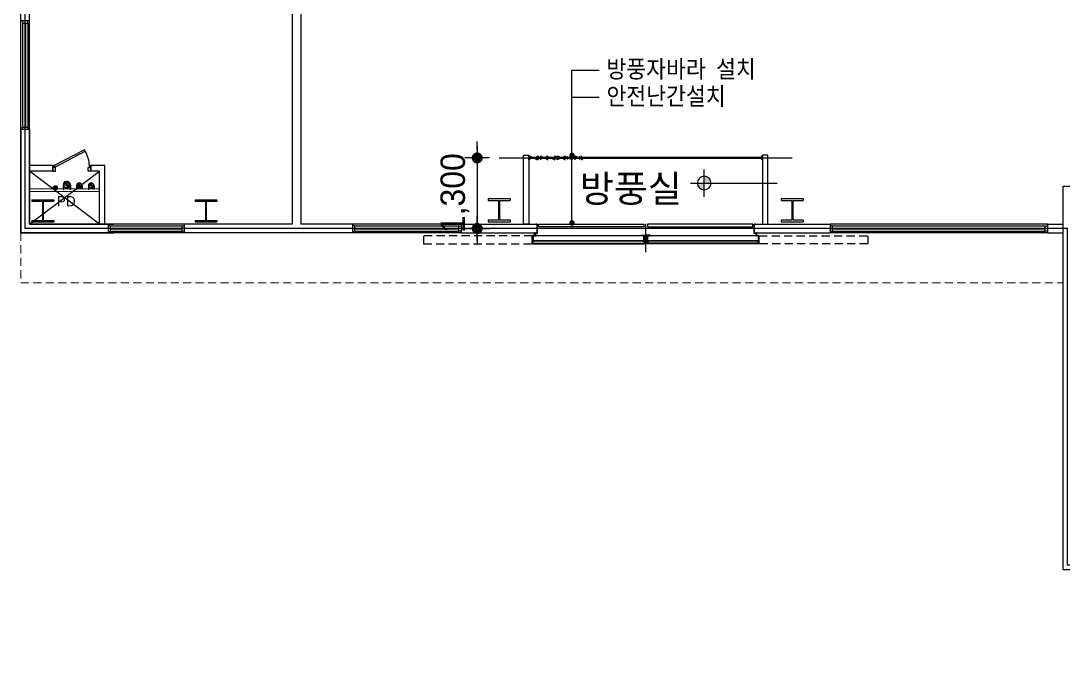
# Model space of a CAD drawing. Extents: x 6397054 to 6458340, y -4011454 to -3987634.
# Drawn here: x 6398060 to 6417260, y -4011354 to -3999429 of the extents above; entities that cross this region are included whole.
import ezdxf
from ezdxf.enums import TextEntityAlignment as Align

# ---------------------------------------------------------------- set-up
doc = ezdxf.new("R2010")
doc.units = 0
doc.header["$LTSCALE"] = 100
doc.header["$MEASUREMENT"] = 0
doc.linetypes.add('CEN', pattern=[62, 60, -1, 0, -1])
doc.linetypes.add('HID', pattern=[2.3, 1.5, -0.8])
doc.layers.get('0').update_dxf_attribs({"linetype": 'CONTINUOUS'})
doc.layers.get('Defpoints').update_dxf_attribs({"linetype": 'CONTINUOUS'})
for name, color, linetype in [('+', 30, 'CONTINUOUS'), ('.', 3, 'CONTINUOUS'), ('8', 8, 'CONTINUOUS'), ('_LIBR', 4, 'CONTINUOUS'), ('A-CEN', 1, 'CEN'), ('A-DIM', 7, 'CONTINUOUS'), ('A-FIN', 8, 'CONTINUOUS'), ('A-FUR', 4, 'CONTINUOUS'), ('A-MAK1', 30, 'CONTINUOUS'), ('A-TEX', 3, 'CONTINUOUS'), ('A-WAL', 3, 'CONTINUOUS'), ('A-WID', 4, 'CONTINUOUS'), ('COL', 2, 'CONTINUOUS'), ('D', 4, 'CONTINUOUS'), ('DIM', 7, 'CONTINUOUS'), ('FIN', 5, 'CONTINUOUS'), ('S', 8, 'CONTINUOUS'), ('TEX', 3, 'CONTINUOUS'), ('TEXT', 3, 'CONTINUOUS')]:
    doc.layers.add(name, color=color, linetype=linetype)
doc.styles.add('DU', font='')
doc.styles.add('굴림', font='')
doc.styles.add('돋움', font='')
doc.styles.add('맑은 고딕', font='')
doc.styles.get('DU').set_extended_font_data('DotumChe')
doc.styles.get('굴림').set_extended_font_data('Gulim')
doc.styles.get('돋움').set_extended_font_data('DotumChe')
doc.styles.get('맑은 고딕').set_extended_font_data('Malgun Gothic')
doc.dimstyles.new('STANDARD(200)', dxfattribs={"dimscale": 200, "dimtxt": 3, "dimasz": 1, "dimexe": 1, "dimexo": 2, "dimgap": 1, "dimtad": 1, "dimdec": 0, "dimdsep": 46, "dimtxsty": '굴림', "dimblk": 'DOTT', "dimblk1": 'DOTT', "dimblk2": 'DOTT', "dimcen": -3, "dimdle": 2, "dimclrt": 3, "dimadec": 0, "dimazin": 0, "dimtfac": 1, "dimtdec": 1, "dimtix": 1, "dimtmove": 0, "dimatfit": 3, "dimldrblk": 'DOT', "dimfxl": 1, "dimtvp": 1, "dimtolj": 1, "dimtzin": 0, "dimarcsym": 0})

# ---------------------------------------------------------------- blocks, each defined once
blk = doc.blocks.new('MB-Level1')
at = {"layer": 'A-MAK1'}
h = blk.add_hatch(color=7, dxfattribs=at)
h.paths.add_polyline_path([(0, 75, 0.414214), (-75, 0), (0, 0)])
h.paths.add_polyline_path([(0, 0), (0, -75, 0.414214), (75, 0)])
at = {"layer": 'A-MAK1', "color": 7}
for p, q in [((0, 150), (0, -150)), ((-150, 0), (800, 0))]:
    blk.add_line(p, q, dxfattribs=at)
blk.add_circle((0, 0), 75, dxfattribs=at)
blk = doc.blocks.new('*U13')
at = {"color": 7}
for p, q in [((-69, 0), (-69, -82.15)), ((-59, 0), (-59, -82.15)), ((59, 0), (59, -82.15)), ((69, 0), (69, -82.15)), ((-69, -82.15), (-59, -82.15)), ((69, -82.15), (59, -82.15))]:
    blk.add_line(p, q, dxfattribs=at)
for points in [[(-56, -73.15), (-56, -67.15), (-72, -67.15), (-72, -73.15)], [(56, -73.15), (56, -67.15), (72, -67.15), (72, -73.15)]]:
    blk.add_lwpolyline(points, close=True, dxfattribs=at)
for radius in [69, 59]:
    blk.add_arc((0, 0), radius, 0, 180, dxfattribs=at)
blk = doc.blocks.new('*U15')
at = {"color": 7}
for p, q in [((-69, 0), (-69, -82.15)), ((-59, 0), (-59, -82.15)), ((59, 0), (59, -82.15)), ((69, 0), (69, -82.15)), ((-69, -82.15), (-59, -82.15)), ((69, -82.15), (59, -82.15))]:
    blk.add_line(p, q, dxfattribs=at)
for points in [[(-56, -73.15), (-56, -67.15), (-72, -67.15), (-72, -73.15)], [(56, -73.15), (56, -67.15), (72, -67.15), (72, -73.15)]]:
    blk.add_lwpolyline(points, close=True, dxfattribs=at)
for radius in [69, 59]:
    blk.add_arc((0, 0), radius, 0, 180, dxfattribs=at)
blk = doc.blocks.new('t4')
at = {"layer": 'COL'}
for p, q in [((-202590, -24510), (-202590, -24531)), ((-202590, -24510), (-202190, -24510)), ((-202590, -24531), (-202396.5, -24531)), ((-202396.5, -24531), (-202396.5, -24889)), ((-202383.5, -24531), (-202383.5, -24889)), ((-202383.5, -24531), (-202190, -24531)), ((-202190, -24510), (-202190, -24531)), ((-202590, -24889), (-202590, -24910)), ((-202590, -24889), (-202396.5, -24889)), ((-202590, -24910), (-202190, -24910)), ((-202383.5, -24889), (-202190, -24889)), ((-202190, -24889), (-202190, -24910))]:
    blk.add_line(p, q, dxfattribs=at)
blk = doc.blocks.new('t6')
at = {"layer": 'COL'}
for p, q in [((-201799, -24192), (-201799, -24227)), ((-201799, -24192), (-201392, -24192)), ((-201392, -24192), (-201392, -24227)), ((-201799, -24227), (-201606, -24227)), ((-201606, -24227), (-201606, -24585)), ((-201586, -24227), (-201392, -24227)), ((-201586, -24227), (-201586, -24585)), ((-201799, -24585), (-201799, -24620)), ((-201799, -24585), (-201606, -24585)), ((-201799, -24620), (-201392, -24620)), ((-201586, -24585), (-201392, -24585)), ((-201392, -24585), (-201392, -24620))]:
    blk.add_line(p, q, dxfattribs=at)
blk = doc.blocks.new('DOTT')
at = {"color": 7}
for p, q in [((0, 1.5), (0, -1.5)), ((-1.5, 0), (1.5, 0))]:
    blk.add_line(p, q, dxfattribs=at)
at = {"color": 6, "const_width": 0.68}
blk.add_lwpolyline([(-0.34, 0, 1), (0.34, 0, 1)], format="xyb", close=True, dxfattribs=at)
blk = doc.blocks.new('*D22')
at = {"layer": 'A-DIM', "color": 0, "linetype": 'ByBlock', "lineweight": -2, "transparency": 16777216}
for p, q in [((6406466, -4001804), (6406466, -4001654)), ((6406570, -4001954), (6406316, -4001954)), ((6406466, -4001954), (6406466, -4003254)), ((6406570, -4003254), (6406316, -4003254)), ((6406466, -4003404), (6406466, -4003554))]:
    blk.add_line(p, q, dxfattribs=at)
at = {"layer": 'Defpoints', "color": 0, "transparency": 16777216}
for p in [(6406870, -4001954), (6406466, -4003254), (6406870, -4003254)]:
    blk.add_point(p, dxfattribs=at)
at = {"layer": 'A-DIM', "color": 0, "lineweight": -2, "transparency": 16777216, "xscale": 150, "yscale": 150, "zscale": 150}
for p, rotation in [((6406466, -4001954), 270), ((6406466, -4003254), 90)]:
    blk.add_blockref('DOTT', p, dxfattribs=dict(at, rotation=rotation))
at = {"layer": 'A-DIM', "color": 3, "transparency": 16777216, "insert": (6406057, -4002604), "char_height": 450, "attachment_point": 5, "rotation": 90, "style": '굴림'}
blk.add_mtext('\\A1;1,300', dxfattribs=at)
blk = doc.blocks.new('DOT')
at = {"color": 1}
for p, q in [((0, -1.5), (0, 1.5)), ((-1.5, 0), (1.5, 0))]:
    blk.add_line(p, q, dxfattribs=at)
at = {"layer": 'DIM', "color": 7, "linetype": 'Continuous'}
for radius in [0.5, 0.25]:
    blk.add_circle((0, 0), radius, dxfattribs=at)

msp = doc.modelspace()

# ---------------------------------------------------------------- linework, layer by layer
at = {"layer": '.'}
for p, q in [((6398666.4, -4002502), (6398724.3, -4002502)), ((6398695.3, -4002473.1), (6398695.3, -4002531))]:
    msp.add_line(p, q, dxfattribs=at)
msp.add_lwpolyline([(6398673.1, -4002502, 1), (6398695.3, -4002502, -1), (6398717.6, -4002502)], format="xyb", dxfattribs=at)
for radius in [34.8, 22.3]:
    msp.add_circle((6398695.3, -4002502), radius, dxfattribs=at)
for p, q in [((6408212, -4003151.8), (6408212, -4000335)), ((6408212, -4000335), (6408712, -4000335)), ((6408212, -4000835), (6408712, -4000835))]:
    msp.add_line(p, q)
at = {"lineweight": 0}
for p, q in [((6399505.8, -4002524.3), (6398219.5, -4002524.3)), ((6399505.8, -4002574.3), (6398219.5, -4002574.3))]:
    msp.add_line(p, q, dxfattribs=at)
at = {"const_width": 49.8, "elevation": 0}
for points in [[(6408212, -4001882.5, 1), (6408212, -4001932.7, 1)], [(6408212, -4003126.7, 1), (6408212, -4003177, 1)]]:
    msp.add_lwpolyline(points, format="xyb", close=True, dxfattribs=at)
for points in [[(6407597.5, -4003174.4), (6409534.6, -4003174.5), (6409534.6, -4003224.3), (6407597.5, -4003224.2)], [(6411541.6, -4003174.5), (6409604.4, -4003174.5), (6409604.4, -4003224.3), (6411541.6, -4003224.3)]]:
    msp.add_lwpolyline(points, close=True)
at = {"layer": '8', "color": 0, "linetype": 'ByBlock', "ltscale": 1000}
msp.add_lwpolyline([(6417339.5, -4009454.3), (6417339.5, -4003254.3), (6398139.5, -4003254.3), (6398139.5, -3988954.3), (6450252.1, -3988954.3), (6456339.5, -4000596.9), (6456339.5, -4011354.3), (6422469.5, -4011354.3), (6422469.5, -4009454.3)], close=True, dxfattribs=at)
at = {"layer": '_LIBR', "linetype": 'Continuous'}
for points in [[(6407432, -4001941.8), (6411707, -4001941.8), (6411707, -4001916.8), (6411719.5, -4001916.8), (6411719.5, -4001991.8), (6411707, -4001991.8), (6411707, -4001966.8), (6407432, -4001966.8), (6407432, -4001991.8), (6407419.5, -4001991.8), (6407419.5, -4001916.8), (6407432, -4001916.8), (6407432, -4001941.8)], [(6407432, -4001916.8), (6407578.3, -4001991.8), (6407578.3, -4001916.8), (6407635.8, -4001991.8), (6407635.8, -4001916.8), (6407768.6, -4001991.8)], [(6407768.6, -4001991.8), (6407749.2, -4001916.8)], [(6407749.2, -4001916.8), (6407895.4, -4001991.8), (6407895.4, -4001916.8), (6407952.9, -4001991.8), (6407952.9, -4001916.8), (6408085.7, -4001991.8)], [(6408085.7, -4001991.8), (6408066.3, -4001916.8)], [(6408066.3, -4001916.8), (6408212.5, -4001991.8), (6408212.5, -4001916.8), (6408270, -4001991.8), (6408270, -4001916.8), (6408402.8, -4001991.8)], [(6408402.8, -4001991.8), (6408383.4, -4001916.8)]]:
    msp.add_lwpolyline(points, dxfattribs=at)
at = {"layer": '_LIBR', "linetype": 'Continuous', "const_width": 12.5}
for points in [[(6407560.1, -4001916.8), (6407560.1, -4001991.8)], [(6407600.9, -4001916.8), (6407600.9, -4001991.8)], [(6407757, -4001916.8), (6407757, -4001991.8)], [(6407929.5, -4001916.8), (6407929.5, -4001991.8)], [(6407970.3, -4001916.8), (6407970.3, -4001991.8)], [(6408126.5, -4001916.8), (6408126.5, -4001991.8)], [(6408345.4, -4001916.8), (6408345.4, -4001991.8)]]:
    msp.add_lwpolyline(points, dxfattribs=at)
at = {"layer": 'A-CEN'}
msp.add_line((6406869.5, -4001954.3), (6412269.5, -4001954.3), dxfattribs=at)
at = {"layer": 'A-FIN', "color": 0, "linetype": 'HID', "lineweight": 0}
for p, q in [((6398059.5, -4003334.3), (6398059.5, -4004254.3)), ((6398059.5, -4004254.3), (6417259.5, -4004254.3))]:
    msp.add_line(p, q, dxfattribs=at)
at = {"layer": 'A-FUR', "ltscale": 2}
for p, q in [((6398647.8, -4002196.4), (6398647.8, -4002096.4)), ((6399347.8, -4002196.4), (6399347.8, -4002096.4))]:
    msp.add_line(p, q, dxfattribs=at)
for points in [[(6399232.2, -4001804.1), (6398672.8, -4002096.4), (6398685.2, -4002123.7), (6399244.7, -4001831.3)], [(6398647.8, -4002096.4), (6398647.8, -4002196.4), (6398697.8, -4002196.4), (6398697.8, -4002130), (6398672.8, -4002130), (6398672.8, -4002096.4), (6398647.8, -4002096.4)], [(6399347.8, -4002096.4), (6399347.8, -4002196.4), (6399297.8, -4002196.4), (6399297.8, -4002130), (6399322.8, -4002130), (6399322.8, -4002096.4), (6399347.8, -4002096.4)]]:
    msp.add_lwpolyline(points, close=True, dxfattribs=at)
msp.add_arc((6398754.1, -4002119.8), 569.1, 2.35849, 30.45774, dxfattribs=at)
at = {"layer": 'A-WAL'}
for p, q in [((6403059.5, -3997304.3), (6403059.5, -4003174.3)), ((6403219.5, -3997304.3), (6403219.5, -4003174.3)), ((6398219.5, -3999428.8), (6398059.5, -3999428.8)), ((6398059.5, -4001428.8), (6398059.5, -4003334.3)), ((6398219.5, -4001428.8), (6398059.5, -4001428.8)), ((6398059.5, -4003334.3), (6398059.5, -4001428.8)), ((6398219.5, -4001428.8), (6398219.5, -4003174.3)), ((6398219.5, -4003174.3), (6398219.5, -4001428.8)), ((6398647.8, -4002096.4), (6398219.5, -4002096.4)), ((6398647.8, -4002196.4), (6398219.5, -4002196.4)), ((6399605.8, -4002096.4), (6399347.8, -4002096.4)), ((6399505.8, -4002196.4), (6399347.8, -4002196.4)), ((6399505.8, -4003174.3), (6399505.8, -4002196.4)), ((6399605.8, -4003174.3), (6399605.8, -4002096.4)), ((6417259.5, -4009534.3), (6417259.5, -4002474.3)), ((6417259.5, -4002474.3), (6422844.5, -4002474.3)), ((6398219.5, -4003174.3), (6399769.5, -4003174.3)), ((6403059.5, -4003174.3), (6398219.5, -4003174.3)), ((6399669.5, -4003174.3), (6399669.5, -4003334.3)), ((6401069.5, -4003174.3), (6401069.5, -4003334.3)), ((6404169.5, -4003174.3), (6403219.5, -4003174.3)), ((6404169.5, -4003174.3), (6404169.5, -4003334.3)), ((6406169.5, -4003174.3), (6407569.5, -4003174.3)), ((6406169.5, -4003174.3), (6406169.5, -4003334.3)), ((6407569.5, -4003174.3), (6407569.5, -4003334.3)), ((6411569.5, -4003174.3), (6411944.3, -4003174.3)), ((6411569.5, -4003174.3), (6411569.5, -4003334.3)), ((6411569.5, -4003174.3), (6412969.5, -4003174.3)), ((6412969.5, -4003174.3), (6412969.5, -4003334.3)), ((6416969.5, -4003174.3), (6417259.5, -4003174.3)), ((6416969.5, -4003174.3), (6416969.5, -4003334.3)), ((6398059.5, -4003334.3), (6399769.5, -4003334.3)), ((6403219.5, -4003334.3), (6398059.5, -4003334.3)), ((6404169.5, -4003334.3), (6403219.5, -4003334.3)), ((6406169.5, -4003334.3), (6407569.5, -4003334.3)), ((6411569.5, -4003334.3), (6411894.8, -4003334.3)), ((6411569.5, -4003334.3), (6412969.5, -4003334.3)), ((6416969.5, -4003334.3), (6417259.5, -4003334.3)), ((6417259.5, -4009534.3), (6423019.5, -4009534.3))]:
    msp.add_line(p, q, dxfattribs=at)
for points in [[(6398059.5, -3999428.8), (6398059.5, -3998679.8)], [(6398219.5, -3999428.8), (6398219.5, -3998679.8)], [(6398647.8, -4002096.4), (6398647.8, -4002196.4)], [(6399347.8, -4002196.4), (6399347.8, -4002096.4)]]:
    msp.add_lwpolyline(points, dxfattribs=at)
for points in [[(6407319.5, -4001904.3), (6407419.5, -4001904.3), (6407419.5, -4003174.3), (6407319.5, -4003174.3)], [(6411819.5, -4001904.3), (6411719.5, -4001904.3), (6411719.5, -4003174.3), (6411819.5, -4003174.3)]]:
    msp.add_lwpolyline(points, close=True, dxfattribs=at)
at = {"layer": 'A-WID'}
for p, q in [((6398059.5, -4001428.8), (6398059.5, -3999428.8)), ((6398089.5, -3999468.8), (6398089.5, -4001388.8)), ((6398133.5, -3999468.8), (6398133.5, -4001388.8)), ((6398145.5, -3999468.8), (6398145.5, -4001388.8)), ((6398189.5, -3999468.8), (6398189.5, -4001388.8)), ((6398219.5, -4001428.8), (6398219.5, -3999428.8)), ((6401069.5, -4003174.3), (6399669.5, -4003174.3)), ((6406169.5, -4003174.3), (6404169.5, -4003174.3)), ((6409569.5, -4003688.1), (6409569.5, -4003171.5)), ((6416969.5, -4003174.3), (6412969.5, -4003174.3)), ((6401069.5, -4003334.3), (6399669.5, -4003334.3)), ((6399709.5, -4003204.3), (6401029.5, -4003204.3)), ((6399709.5, -4003248.3), (6401029.5, -4003248.3)), ((6399709.5, -4003260.3), (6401029.5, -4003260.3)), ((6399709.5, -4003304.3), (6401029.5, -4003304.3)), ((6406169.5, -4003334.3), (6404169.5, -4003334.3)), ((6404209.5, -4003204.3), (6406129.5, -4003204.3)), ((6404209.5, -4003248.3), (6406129.5, -4003248.3)), ((6404209.5, -4003260.3), (6406129.5, -4003260.3)), ((6404209.5, -4003304.3), (6406129.5, -4003304.3)), ((6409533.4, -4003390.1), (6407494.8, -4003390.1)), ((6407494.8, -4003390.1), (6407494.8, -4003485.1)), ((6409533.4, -4003392), (6407494.8, -4003392)), ((6409533.4, -4003485.1), (6409533.4, -4003390.1)), ((6409605.6, -4003485.1), (6409605.6, -4003390.1)), ((6411644.3, -4003390.1), (6409605.6, -4003390.1)), ((6411644.3, -4003392), (6409605.6, -4003392)), ((6411644.3, -4003390.1), (6411644.3, -4003485.1)), ((6416969.5, -4003334.3), (6412969.5, -4003334.3)), ((6413009.5, -4003204.3), (6416929.5, -4003204.3)), ((6413009.5, -4003248.3), (6416929.5, -4003248.3)), ((6413009.5, -4003260.3), (6416929.5, -4003260.3)), ((6413009.5, -4003304.3), (6416929.5, -4003304.3)), ((6407478.8, -4003435.7), (6407490.2, -4003435.7)), ((6407478.8, -4003536.8), (6407478.8, -4003435.7)), ((6407478.8, -4003536.8), (6409550.2, -4003536.8)), ((6407490.2, -4003525.4), (6407490.2, -4003435.7)), ((6407490.2, -4003525.4), (6409538.8, -4003525.4)), ((6409533.4, -4003483.2), (6407494.8, -4003483.2)), ((6409533.4, -4003485.1), (6407494.8, -4003485.1)), ((6409538.8, -4003485.5), (6409538.8, -4003525.4)), ((6409542.9, -4003435.5), (6409550.2, -4003435.5)), ((6409550.2, -4003435.5), (6409550.2, -4003482.5)), ((6409550.2, -4003487.6), (6409550.2, -4003536.8)), ((6409596.1, -4003435.5), (6409588.8, -4003435.5)), ((6409588.8, -4003435.5), (6409588.8, -4003482.5)), ((6409588.8, -4003487.6), (6409588.8, -4003536.8)), ((6411660.2, -4003536.8), (6409588.8, -4003536.8)), ((6409600.2, -4003485.5), (6409600.2, -4003525.4)), ((6411648.8, -4003525.4), (6409600.2, -4003525.4)), ((6411644.3, -4003483.2), (6409605.6, -4003483.2)), ((6411644.3, -4003485.1), (6409605.6, -4003485.1)), ((6411660.2, -4003435.5), (6411648.8, -4003435.5)), ((6411648.8, -4003525.4), (6411648.8, -4003435.5)), ((6411660.2, -4003536.8), (6411660.2, -4003435.5))]:
    msp.add_line(p, q, dxfattribs=at)
for points in [[(6398124.5, -3999428.8), (6398089.5, -3999428.8), (6398089.5, -3999468.8), (6398189.5, -3999468.8), (6398189.5, -3999428.8), (6398154.5, -3999428.8)], [(6398124.5, -4001428.8), (6398089.5, -4001428.8), (6398089.5, -4001388.8), (6398189.5, -4001388.8), (6398189.5, -4001428.8), (6398154.5, -4001428.8)], [(6399669.5, -4003269.3), (6399669.5, -4003304.3), (6399709.5, -4003304.3), (6399709.5, -4003204.3), (6399669.5, -4003204.3), (6399669.5, -4003239.3)], [(6401069.5, -4003269.3), (6401069.5, -4003304.3), (6401029.5, -4003304.3), (6401029.5, -4003204.3), (6401069.5, -4003204.3), (6401069.5, -4003239.3)], [(6404169.5, -4003269.3), (6404169.5, -4003304.3), (6404209.5, -4003304.3), (6404209.5, -4003204.3), (6404169.5, -4003204.3), (6404169.5, -4003239.3)], [(6406169.5, -4003269.3), (6406169.5, -4003304.3), (6406129.5, -4003304.3), (6406129.5, -4003204.3), (6406169.5, -4003204.3), (6406169.5, -4003239.3)], [(6412969.5, -4003269.3), (6412969.5, -4003304.3), (6413009.5, -4003304.3), (6413009.5, -4003204.3), (6412969.5, -4003204.3), (6412969.5, -4003239.3)], [(6416969.5, -4003269.3), (6416969.5, -4003304.3), (6416929.5, -4003304.3), (6416929.5, -4003204.3), (6416969.5, -4003204.3), (6416969.5, -4003239.3)]]:
    msp.add_lwpolyline(points, dxfattribs=at)
for points in [[(6407532.2, -4003339.7, 0.4142136), (6407527.1, -4003334.6), (6407516, -4003334.6, 1), (6407516, -4003336.5), (6407522, -4003336.5), (6407522.7, -4003335.9), (6407523.3, -4003336.5), (6407527.7, -4003336.5, -0.4142136), (6407530.3, -4003339), (6407530.3, -4003339.7, 0.4142136), (6407535.3, -4003344.7), (6407567, -4003344.7, 0.4142136), (6407572.1, -4003339.7), (6407572.1, -4003172.4, 0.4142136), (6407571.4, -4003171.8), (6407555, -4003171.8), (6407554.3, -4003172.4), (6407553.7, -4003171.8), (6407545.1, -4003171.8, 1), (6407545.1, -4003173.7), (6407568.9, -4003173.7, -0.4142136), (6407569.5, -4003174.3), (6407569.5, -4003339.7, -0.4142136), (6407566.4, -4003342.8), (6407534.7, -4003342.8, -0.4142136), (6407532.2, -4003340.3)], [(6411606.9, -4003339.4, -0.4142136), (6411612, -4003334.3), (6411623, -4003334.3, -1), (6411623, -4003336.2), (6411617, -4003336.2), (6411616.4, -4003335.6), (6411615.8, -4003336.2), (6411611.3, -4003336.2, 0.4142136), (6411608.8, -4003338.8), (6411608.8, -4003339.4, -0.4142136), (6411603.7, -4003344.5), (6411572.1, -4003344.5, -0.4142136), (6411567, -4003339.4), (6411567, -4003172.4, -0.4142136), (6411567.6, -4003171.8), (6411584.1, -4003171.8), (6411584.7, -4003172.4), (6411585.4, -4003171.8), (6411593.9, -4003171.8, -1), (6411593.9, -4003173.7), (6411570.2, -4003173.7, 0.4142136), (6411569.5, -4003174.3), (6411569.5, -4003339.4, 0.4142136), (6411572.7, -4003342.6), (6411604.4, -4003342.6, 0.4142136), (6411606.9, -4003340)], [(6407490.3, -4003399.2), (6407491.6, -4003399.2), (6407491.6, -4003405.5), (6407490.3, -4003405.5), (6407490.3, -4003420.7), (6407491.6, -4003420.7), (6407491.6, -4003427.1), (6407490.3, -4003427.1), (6407490.3, -4003442.3), (6407491.6, -4003442.3), (6407491.6, -4003448.6), (6407490.3, -4003448.6), (6407490.3, -4003463.8), (6407491.6, -4003463.8), (6407491.6, -4003470.1), (6407490.3, -4003470.1), (6407490.3, -4003486.6, 0.4142136), (6407491.6, -4003487.9), (6407508.7, -4003487.9), (6407509.3, -4003487.2), (6407510, -4003487.9), (6407518.5, -4003487.9, 1), (6407518.5, -4003486), (6407494.8, -4003486, -0.4142136), (6407494.1, -4003485.3), (6407494.1, -4003480.3), (6407492.9, -4003480.3), (6407492.9, -4003472.7), (6407494.1, -4003472.7), (6407494.1, -4003461.3), (6407492.9, -4003461.3), (6407492.9, -4003451.1), (6407494.1, -4003451.1), (6407494.1, -4003439.7), (6407492.9, -4003439.7), (6407492.9, -4003429.6), (6407494.1, -4003429.6), (6407494.1, -4003418.2), (6407492.9, -4003418.2), (6407492.9, -4003408.1), (6407494.1, -4003408.1), (6407494.1, -4003396.7), (6407492.9, -4003396.7), (6407492.9, -4003390.3), (6407494.1, -4003390.3), (6407494.1, -4003384.6, -0.4142136), (6407497.3, -4003381.5), (6407508.7, -4003381.5), (6407508.7, -4003389.7), (6407510.6, -4003389.7), (6407514.4, -4003387.9), (6407513.9, -4003386.8), (6407510.6, -4003388.3), (6407510.6, -4003381.5), (6407518.2, -4003381.5), (6407518.2, -4003389.7), (6407520.1, -4003389.7), (6407545.4, -4003387.2), (6407545.4, -4003389.7), (6407547.3, -4003389.7), (6407547.3, -4003382.7, 0.4142136), (6407544.2, -4003379.6), (6407535.9, -4003379.6), (6407535.9, -4003381.5), (6407544.2, -4003381.5, -0.4142136), (6407545.4, -4003382.7), (6407545.4, -4003385.3), (6407520.1, -4003387.8), (6407520.1, -4003381.5), (6407529.6, -4003381.5), (6407529.6, -4003379.6), (6407515, -4003379.6), (6407514.4, -4003380.2), (6407513.8, -4003379.6), (6407495.4, -4003379.6, 0.4142136), (6407490.3, -4003384.6)], [(6409513.2, -4003379.3), (6409513.8, -4003379.9), (6409514.4, -4003379.3), (6409532.8, -4003379.3, -0.4142136), (6409537.9, -4003384.4), (6409543.6, -4003384.4), (6409543.6, -4003395.8), (6409541.7, -4003395.8), (6409541.7, -4003386.3), (6409537.9, -4003386.3), (6409537.9, -4003398.9), (6409536.6, -4003398.9), (6409536.6, -4003405.3), (6409537.9, -4003405.3), (6409537.9, -4003411.6), (6409541.7, -4003411.6), (6409541.7, -4003402.1), (6409543.6, -4003402.1), (6409543.6, -4003413.5), (6409537.9, -4003413.5), (6409537.9, -4003420.5), (6409536.6, -4003420.5), (6409536.6, -4003426.8), (6409537.9, -4003426.8), (6409537.9, -4003442), (6409536.6, -4003442), (6409536.6, -4003448.3), (6409537.9, -4003448.3), (6409537.9, -4003463.5), (6409536.6, -4003463.5), (6409536.6, -4003469.9), (6409537.9, -4003469.9), (6409537.9, -4003486.3, -0.4142136), (6409536.6, -4003487.6), (6409519.5, -4003487.6), (6409518.9, -4003487), (6409518.2, -4003487.6), (6409509.7, -4003487.6, -1), (6409509.7, -4003485.7), (6409533.4, -4003485.7, 0.4142136), (6409534.1, -4003485.1), (6409534.1, -4003480), (6409535.3, -4003480), (6409535.3, -4003472.4), (6409534.1, -4003472.4), (6409534.1, -4003461), (6409535.3, -4003461), (6409535.3, -4003450.9), (6409534.1, -4003450.9), (6409534.1, -4003439.5), (6409535.3, -4003439.5), (6409535.3, -4003429.3), (6409534.1, -4003429.3), (6409534.1, -4003417.9), (6409535.3, -4003417.9), (6409535.3, -4003407.8), (6409534.1, -4003407.8), (6409534.1, -4003396.4), (6409535.3, -4003396.4), (6409535.3, -4003390.1), (6409534.1, -4003390.1), (6409534.1, -4003384.4, 0.4142136), (6409530.9, -4003381.2), (6409519.5, -4003381.2), (6409519.5, -4003389.4), (6409517.6, -4003389.4), (6409513.8, -4003387.7), (6409514.3, -4003386.5), (6409517.6, -4003388), (6409517.6, -4003381.2), (6409510, -4003381.2), (6409510, -4003389.4), (6409508.1, -4003389.4), (6409494.8, -4003388.1), (6409495, -4003386.2), (6409508.1, -4003387.5), (6409508.1, -4003381.2), (6409484, -4003381.2, 0.4142136), (6409482.8, -4003382.5), (6409482.8, -4003389.4), (6409480.9, -4003389.4), (6409480.9, -4003382.5, -0.4142136), (6409484, -4003379.3)], [(6409544.8, -4003400.5), (6409544.8, -4003417.3), (6409537.9, -4003417.3), (6409537.9, -4003419.2), (6409569.5, -4003419.2), (6409569.5, -4003417.3), (6409565.7, -4003417.3, -1), (6409565.7, -4003399.6), (6409574.6, -4003397, 1), (6409574.6, -4003381.8), (6409537.9, -4003378.7), (6409537.9, -4003380.6), (6409544.8, -4003381.2), (6409544.8, -4003397.3), (6409540.4, -4003397.3), (6409540.4, -4003388.2), (6409537.9, -4003388.2), (6409537.9, -4003409.7), (6409540.4, -4003409.7), (6409540.4, -4003400.5)], [(6409594.2, -4003397.3), (6409594.2, -4003380.6), (6409601.2, -4003380.6), (6409601.2, -4003378.7), (6409569.5, -4003378.7), (6409569.5, -4003380.6), (6409573.3, -4003380.6, -1), (6409573.3, -4003398.3), (6409564.5, -4003400.8, 1), (6409564.5, -4003416), (6409601.2, -4003419.2), (6409601.2, -4003417.3), (6409594.2, -4003416.7), (6409594.2, -4003400.5), (6409598.7, -4003400.5), (6409598.7, -4003409.7), (6409601.2, -4003409.7), (6409601.2, -4003388.2), (6409598.7, -4003388.2), (6409598.7, -4003397.3)], [(6409591.7, -4003380.6), (6409579.4, -4003380.6, -0.5095896), (6409579.9, -4003398), (6409591.7, -4003398)], [(6409625.9, -4003379.3), (6409625.3, -4003379.9), (6409624.6, -4003379.3), (6409606.3, -4003379.3, 0.4142136), (6409601.2, -4003384.4), (6409595.5, -4003384.4), (6409595.5, -4003395.8), (6409597.4, -4003395.8), (6409597.4, -4003386.3), (6409601.2, -4003386.3), (6409601.2, -4003398.9), (6409602.5, -4003398.9), (6409602.5, -4003405.3), (6409601.2, -4003405.3), (6409601.2, -4003411.6), (6409597.4, -4003411.6), (6409597.4, -4003402.1), (6409595.5, -4003402.1), (6409595.5, -4003413.5), (6409601.2, -4003413.5), (6409601.2, -4003420.5), (6409602.5, -4003420.5), (6409602.5, -4003426.8), (6409601.2, -4003426.8), (6409601.2, -4003442), (6409602.5, -4003442), (6409602.5, -4003448.3), (6409601.2, -4003448.3), (6409601.2, -4003463.5), (6409602.5, -4003463.5), (6409602.5, -4003469.9), (6409601.2, -4003469.9), (6409601.2, -4003486.3, 0.4142136), (6409602.5, -4003487.6), (6409619.6, -4003487.6), (6409620.2, -4003487), (6409620.8, -4003487.6), (6409629.4, -4003487.6, 1), (6409629.4, -4003485.7), (6409605.6, -4003485.7, -0.4142136), (6409605, -4003485.1), (6409605, -4003480), (6409603.7, -4003480), (6409603.7, -4003472.4), (6409605, -4003472.4), (6409605, -4003461), (6409603.7, -4003461), (6409603.7, -4003450.9), (6409605, -4003450.9), (6409605, -4003439.5), (6409603.7, -4003439.5), (6409603.7, -4003429.3), (6409605, -4003429.3), (6409605, -4003417.9), (6409603.7, -4003417.9), (6409603.7, -4003407.8), (6409605, -4003407.8), (6409605, -4003396.4), (6409603.7, -4003396.4), (6409603.7, -4003390.1), (6409605, -4003390.1), (6409605, -4003384.4, -0.4142136), (6409608.2, -4003381.2), (6409619.6, -4003381.2), (6409619.6, -4003389.4), (6409621.5, -4003389.4), (6409625.3, -4003387.7), (6409624.7, -4003386.5), (6409621.5, -4003388), (6409621.5, -4003381.2), (6409629.1, -4003381.2), (6409629.1, -4003389.4), (6409631, -4003389.4), (6409644.3, -4003388.1), (6409644.1, -4003386.2), (6409631, -4003387.5), (6409631, -4003381.2), (6409655, -4003381.2, -0.4142136), (6409656.3, -4003382.5), (6409656.3, -4003389.4), (6409658.2, -4003389.4), (6409658.2, -4003382.5, 0.4142136), (6409655, -4003379.3)], [(6411648.7, -4003398.9), (6411647.5, -4003398.9), (6411647.5, -4003405.3), (6411648.7, -4003405.3), (6411648.7, -4003420.5), (6411647.5, -4003420.5), (6411647.5, -4003426.8), (6411648.7, -4003426.8), (6411648.7, -4003442), (6411647.5, -4003442), (6411647.5, -4003448.3), (6411648.7, -4003448.3), (6411648.7, -4003463.5), (6411647.5, -4003463.5), (6411647.5, -4003469.9), (6411648.7, -4003469.9), (6411648.7, -4003486.3, -0.4142136), (6411647.5, -4003487.6), (6411630.4, -4003487.6), (6411629.7, -4003487), (6411629.1, -4003487.6), (6411620.5, -4003487.6, -1), (6411620.5, -4003485.7), (6411644.3, -4003485.7, 0.4142136), (6411644.9, -4003485.1), (6411644.9, -4003480), (6411646.2, -4003480), (6411646.2, -4003472.4), (6411644.9, -4003472.4), (6411644.9, -4003461), (6411646.2, -4003461), (6411646.2, -4003450.9), (6411644.9, -4003450.9), (6411644.9, -4003439.5), (6411646.2, -4003439.5), (6411646.2, -4003429.3), (6411644.9, -4003429.3), (6411644.9, -4003417.9), (6411646.2, -4003417.9), (6411646.2, -4003407.8), (6411644.9, -4003407.8), (6411644.9, -4003396.4), (6411646.2, -4003396.4), (6411646.2, -4003390.1), (6411644.9, -4003390.1), (6411644.9, -4003384.4, 0.4142136), (6411641.8, -4003381.2), (6411630.4, -4003381.2), (6411630.4, -4003389.4), (6411628.5, -4003389.4), (6411624.7, -4003387.7), (6411625.2, -4003386.5), (6411628.5, -4003388), (6411628.5, -4003381.2), (6411620.9, -4003381.2), (6411620.9, -4003389.4), (6411619, -4003389.4), (6411593.6, -4003386.9), (6411593.6, -4003389.4), (6411591.7, -4003389.4), (6411591.7, -4003382.5, -0.4142136), (6411594.9, -4003379.3), (6411603.1, -4003379.3), (6411603.1, -4003381.2), (6411594.9, -4003381.2, 0.4142136), (6411593.6, -4003382.5), (6411593.6, -4003385), (6411619, -4003387.5), (6411619, -4003381.2), (6411609.5, -4003381.2), (6411609.5, -4003379.3), (6411624, -4003379.3), (6411624.7, -4003379.9), (6411625.3, -4003379.3), (6411643.7, -4003379.3, -0.4142136), (6411648.7, -4003384.4)], [(6409548, -4003482.5), (6409560.7, -4003482.5, -0.4142136), (6409565.7, -4003487.6), (6409565.7, -4003530.7), (6409560.7, -4003530.7), (6409560.7, -4003492.7, 0.4142136), (6409555.6, -4003487.6), (6409542.9, -4003487.6, -0.4142136), (6409537.9, -4003482.5), (6409537.9, -4003434.4), (6409542.9, -4003434.4), (6409542.9, -4003477.5, 0.4142136)], [(6409547.4, -4003417.3), (6409559.6, -4003417.3, -0.5095896), (6409559.2, -4003399.9), (6409547.4, -4003399.9)], [(6409591.1, -4003482.5), (6409578.4, -4003482.5, 0.4142136), (6409573.3, -4003487.6), (6409573.3, -4003530.7), (6409578.4, -4003530.7), (6409578.4, -4003492.7, -0.4142136), (6409583.5, -4003487.6), (6409596.1, -4003487.6, 0.4142136), (6409601.2, -4003482.5), (6409601.2, -4003434.4), (6409596.1, -4003434.4), (6409596.1, -4003477.5, -0.4142136)]]:
    msp.add_lwpolyline(points, format="xyb", close=True, dxfattribs=at)
at = {"layer": 'A-WID', "color": 8, "linetype": 'HID'}
for points in [[(6407478.8, -4003390.1), (6405478.8, -4003390.1), (6405478.8, -4003536.8), (6407478.8, -4003536.8)], [(6411660.2, -4003390.1), (6413660.2, -4003390.1), (6413660.2, -4003536.8), (6411660.2, -4003536.8)]]:
    msp.add_lwpolyline(points, close=True, dxfattribs=at)
at = {"layer": 'A-WID'}
for points in [[(6407522, -4003384), (6407522, -4003381.5), (6407531.2, -4003381.5), (6407531.2, -4003373.5), (6407532.4, -4003371.5), (6407532.4, -4003360.9), (6407533.2, -4003358.2), (6407533.3, -4003349), (6407534.3, -4003344.7), (6407534.3, -4003381.5), (6407543.5, -4003381.5), (6407543.5, -4003384)], [(6409547.4, -4003398), (6409561.2, -4003398), (6409561.2, -4003382.6), (6409547.4, -4003381.4)], [(6411617.1, -4003383.7), (6411617.1, -4003381.2), (6411607.9, -4003381.2), (6411607.9, -4003373.3), (6411606.6, -4003371.2), (6411606.6, -4003360.6), (6411605.9, -4003358), (6411605.7, -4003348.7), (6411604.7, -4003344.5), (6411604.7, -4003381.2), (6411595.5, -4003381.2), (6411595.5, -4003383.7)], [(6409591.7, -4003399.9), (6409577.8, -4003399.9), (6409577.8, -4003415.3), (6409591.7, -4003416.5)]]:
    msp.add_lwpolyline(points, close=True, dxfattribs=at)
for points in [[(6409574.6, -4003383.7, -1), (6409574.6, -4003395.1), (6409565.7, -4003397.7, 0.0608585), (6409563.1, -4003398), (6409563.1, -4003382.7), (6409574.4, -4003383.7)], [(6409564.5, -4003414.1, -1), (6409564.5, -4003402.7), (6409573.3, -4003400.2, 0.0608585), (6409575.9, -4003399.9), (6409575.9, -4003415.1), (6409564.6, -4003414.1)]]:
    msp.add_lwpolyline(points, format="xyb", dxfattribs=at)
at = {"layer": 'D'}
for p, q in [((6399136.2, -4002409.9), (6399136.2, -4002525.6)), ((6399355.4, -4002409.9), (6399355.4, -4002525.6)), ((6399194.1, -4002467.8), (6399078.4, -4002467.8)), ((6399413.3, -4002467.8), (6399297.6, -4002467.8))]:
    msp.add_line(p, q, dxfattribs=at)
for points in [[(6399180.7, -4002467.8, -1), (6399136.2, -4002467.8, 1), (6399091.7, -4002467.8)], [(6399399.9, -4002467.8, -1), (6399355.4, -4002467.8, 1), (6399310.9, -4002467.8)]]:
    msp.add_lwpolyline(points, format="xyb", dxfattribs=at)
for centre in [(6399136.2, -4002467.8), (6399355.4, -4002467.8)]:
    msp.add_circle(centre, 44.5, dxfattribs=at)
at = {"layer": 'FIN'}
for p, q in [((6398219.5, -4003174.3), (6399505.8, -4002196.4)), ((6399505.8, -4003174.3), (6398219.5, -4002196.4))]:
    msp.add_line(p, q, dxfattribs=at)
at = {"layer": 'S'}
for p, q in [((6398904.6, -4002379.3), (6398904.6, -4002527.5)), ((6398978.7, -4002453.4), (6398830.5, -4002453.4))]:
    msp.add_line(p, q, dxfattribs=at)
msp.add_lwpolyline([(6398961.6, -4002453.4, -1), (6398904.6, -4002453.4, 1), (6398847.6, -4002453.4)], format="xyb", dxfattribs=at)
msp.add_circle((6398904.6, -4002453.4), 57, dxfattribs=at)

# ---------------------------------------------------------------- block references
at = {"layer": '+'}
for name, p, xscale, yscale, zscale in [('*U15', (6398904.6, -4002453.5), 0.9680701754385966, 0.9680701754385966, 0.9680701754385966), ('*U15', (6399136.3, -4002467.8), 0.7557740843336412, 0.7557740843336412, 0.7557740843336412), ('*U15', (6399355.5, -4002467.8), 0.7557740843336412, 0.7557740843336412, 0.7557740843336412), ('*U13', (6398695.6, -4002502.1), -0.3778870421668206, 0.3778870421668206, 0.3778870421668206)]:
    msp.add_blockref(name, p, dxfattribs=dict(at, xscale=xscale, yscale=yscale, zscale=zscale))
at = {"layer": 'A-MAK1', "xscale": -1.680000000447035, "yscale": 1.679999999329447, "zscale": 1.679999999888238, "rotation": 180}
msp.add_blockref('MB-Level1', (6410648.8, -4002416.7), dxfattribs=at)
at = {"layer": 'COL'}
for name, p in [('t4', (6600854.5, -3978219.3)), ('t4', (6603859.5, -3978219.3)), ('t6', (6608465.3, -3978509.4)), ('t6', (6613865.3, -3978509.4))]:
    msp.add_blockref(name, p, dxfattribs=at)

# ---------------------------------------------------------------- texts
at = {"layer": '.', "style": 'DU'}
msp.add_text('급수', height=2, rotation=180, dxfattribs=at).set_placement((6398695.3, -4002502), align=Align.MIDDLE_CENTER)
at = {"layer": 'A-TEX', "style": '맑은 고딕'}
msp.add_text('방풍실', height=500, dxfattribs=at).set_placement((6408354.8, -4002769.1))
at = {"layer": 'D', "style": 'DU'}
for s, p in [('화장실배수 D75', (6399136.2, -4002467.8)), ('옥내', (6399355.4, -4002467.8))]:
    msp.add_text(s, height=4, rotation=180, dxfattribs=at).set_placement(p, align=Align.MIDDLE_CENTER)
at = {"layer": 'S', "style": 'DU'}
msp.add_text('화장실오수 S100', height=4, rotation=180, dxfattribs=at).set_placement((6398904.6, -4002453.4), align=Align.MIDDLE_CENTER)
at = {"layer": 'TEX', "style": '돋움', "width": 0.9}
for s, p in [('방풍자바라 설치', (6408847.2, -4000575.8)), ('안전난간설치', (6408847.2, -4001075.8))]:
    msp.add_text(s, height=324, dxfattribs=at).set_placement(p, align=Align.BOTTOM_LEFT)
at = {"layer": 'TEXT', "style": '굴림'}
msp.add_text('PD', height=190.51, dxfattribs=at).set_placement((6398895.9, -4002848.1), align=Align.CENTER)

# ---------------------------------------------------------------- dimensions: what is measured, and where the dimension line sits
at = {"layer": 'A-DIM'}
dim = msp.add_aligned_dim(p1=(6406869.5, -4001954.3), p2=(6406869.5, -4003254.3), distance=-403.9, dimstyle='STANDARD(200)', override={"dimscale": 150, "dimlunit": 6, "dimtxsty": '굴림', "dimldrblk": 'DOT'}, dxfattribs=at)
dim.commit()
dim.dimension.update_dxf_attribs({"geometry": '*D22', "text_midpoint": (6406057.1, -4002604.3)})

doc.saveas('drawing.dxf')
